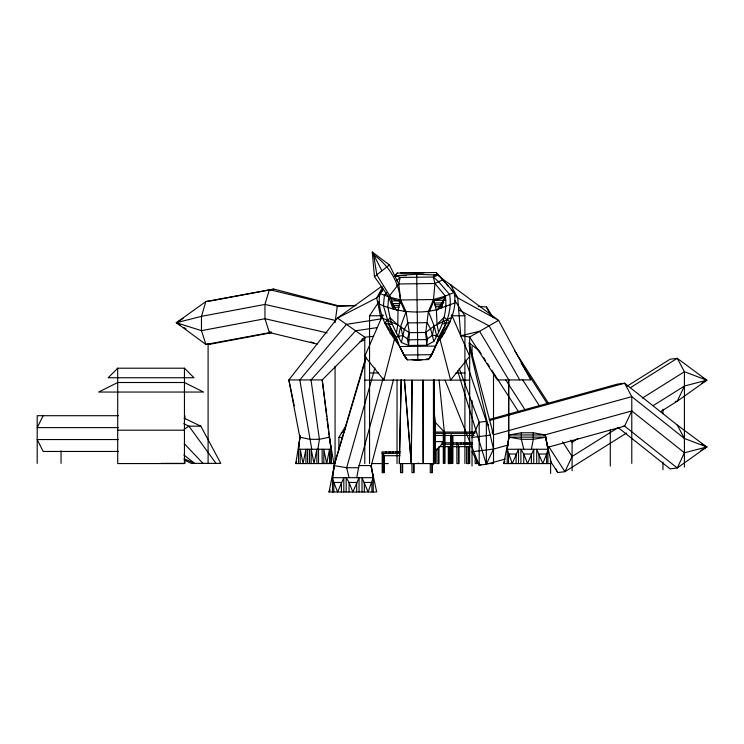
<?xml version="1.0" encoding="UTF-8"?>
<svg xmlns="http://www.w3.org/2000/svg" width="744" height="744" viewBox="0 0 744 744"><rect width="100%" height="100%" fill="white"/><g stroke="black" fill="none" stroke-linecap="round" stroke-linejoin="round"><path stroke-width="1.12" d="M416.677 273.773L416.677 272.778L417.7 345.365M411.962 380.258L411.274 463.568L404.373 380.258M412.157 380.258L411.274 463.568L404.485 379.635M386.573 292.606L384.434 295.219L383.43 305.542L388.814 324.468L393.529 335.042L404.671 356.506L407.545 359.863L428.181 359.594C434.496 353.539 434.57 343.235 441.508 337.637C449.562 324.347 457.644 308.332 454.073 292.439L436.096 272.518L397.268 273.039L395.157 275.671L400.207 277.466L433.306 277.019L434.942 283.492L445.368 296.103C447.628 312.341 441.843 327.602 433.864 341.357L426.731 345.244L408.67 345.486L401.416 342.519L396.413 332.94L397.761 324.933L398.031 310.304L400.653 299.981L398.756 283.976L389.41 264.929L372.27 252.011L374.455 276.675L388.666 296.856L392.944 308.825M433.919 379.319L435.11 463.568L399.351 463.568L401.137 379.886M399.351 463.568L401.258 379.952M409.321 332.68L408.67 345.486L407.349 339.069L409.321 332.68L406.066 311.68L400.653 299.981L388.666 296.856L379.84 293.424C376.631 312.117 387.373 330.392 398.468 344.435L395.966 336.865L388.814 324.468L384.788 322.673L390.191 317.967L397.761 324.933L409.321 332.68L425.745 332.466L434.171 325.965L451.543 317.446M425.745 332.466L427.577 338.808L426.731 345.244L425.745 332.466L428.395 311.383L433.482 299.544L434.942 283.492L443.145 279.67L436.096 272.518M299.395 442.513L298.539 449.264L298.539 463.568M299.813 439.137L300.213 436.003L295.768 463.568L333.907 463.568L329.146 436.105M332.503 491.989L332.503 477.685L334.093 465.558L366.178 358.124M507.203 463.568L507.203 449.264L508.794 437.137L508.794 379.924L479.582 331.312L460.759 335.786L457.755 297.888L450.604 284.775L440.411 277.493M441.508 337.637L441.806 335.432M317.883 449.264L319.409 439.313L311.02 379.924L355.604 330.792L377.264 327.602M335.07 322.645L337.283 306.044L355.79 305.459M343.812 491.989L343.812 477.685L337.609 491.989L333.796 482.456L332.503 477.685L334.754 463.382L365.853 357.148M518.512 463.568L518.512 449.264L512.309 463.568L507.203 449.264L508.44 441.387M508.794 439.137L509.454 434.961L521.367 432.776L533.29 432.776L545.212 434.961L547.937 449.264L547.937 463.568M356.683 477.685L358.589 467.734L383.188 378.092M531.383 449.264L533.29 439.313L533.29 432.776M401.416 342.519L404.336 329.267L407.684 322.924L427.093 322.663L430.609 328.913L433.864 341.357M403.936 311.215L406.066 311.68L400.681 326.411L402.746 335.674L408.726 339.813L426.526 339.571L432.357 335.284L434.171 325.965L428.395 311.383C411.367 313.243 394.274 311.011 378.743 303.757M370.986 465.586L376.706 491.989L329.025 491.989L334.754 463.382L334.093 465.558L346.667 467.734L358.589 467.734M503.725 463.568L509.454 434.961L545.212 434.961L551.406 463.568L503.725 463.568L504.869 461.578M400.681 326.411L398.468 336.093L402.746 335.674M373.237 491.989L373.237 477.685L371.303 465.558L393.576 379.384M394.766 338.055L383.858 380.128L364.783 356.292L382.834 314.786M371.73 469.808L373.237 477.685L368.122 491.989L362.012 477.685L362.012 491.989M545.212 434.961L547.937 449.264L546.635 454.026L542.822 463.568L536.712 449.264L536.712 463.568M374.939 367.927L346.667 467.734L349.057 477.685M438.597 332.373L437.035 324.403L444.177 317.251L449.888 321.799L445.916 323.714L439.109 336.297L436.812 343.933C443.991 328.616 452.91 311.699 449.534 294.354L438.514 281.595L433.306 277.019L438.3 275.103L416.705 274.229L395.157 275.671L406.503 275.522M508.794 437.137L546.003 437.137L533.29 439.313L521.367 439.313L508.794 437.137L509.454 434.961M444.884 332.512L439.109 336.297L435.64 346.062L430.943 356.153M441.025 308.183L445.368 296.103L454.073 292.439L451.171 289.872M429.567 311.15L433.854 300.874L444.912 297.377M295.768 463.568L296.707 461.513M508.013 445.079L493.514 449.078L472.031 451.748L479.192 465.158L486.353 464.265L493.514 449.078L469.148 345.514M618.004 427.688L572.099 456.481L564.938 471.677L557.777 472.57L550.235 460.871M489.226 419.477L617.455 384.109L624.616 383.216L677.263 425.066L706.8 446.967L684.424 452.78L631.777 410.939L624.616 426.126L547.677 447.349M627.127 386.164L670.102 359.203L677.263 358.31L706.8 380.212L684.424 386.034L677.263 401.221L660.663 411.637M684.424 452.78L677.263 467.976L670.102 468.86L618.366 427.735M43.161 415.701L37.2 427.623L118.24 427.623M338.901 449.878L338.901 437.342L346.332 425.075M437.463 342.063L441.49 334.409L449.888 321.799M382.76 286.793L376.706 297.888L337.451 318.079L288.849 379.924L299.813 437.137L298.539 449.264L331.201 449.264L331.201 463.568M344.956 429.586L343.328 432.571L341.282 432.571M329.025 491.989L330.169 489.998M437.36 310.155L445.005 297.73M369.554 463.568L369.554 315.763L379.087 301.459M428.181 359.594L431.492 354.674L435.64 346.062L399.714 346.537L395.966 336.865L390.07 333.238M383.365 289.072L379.84 293.424L382.649 290.774M396.812 280.6L400.207 277.466L398.756 283.976L388.666 296.856L387.847 307.337L391.074 321.966L388.814 324.468L392.246 324.421M394.264 276.163L397.268 273.039M117.701 368.206L108.168 377.747L193.989 377.747L184.456 368.206L117.701 368.206L117.701 463.568L184.456 463.568L184.456 368.206M380.11 294.819L376.706 297.888L381.049 318.888L346.434 324.365L299.813 379.924L311.783 449.264M374.455 276.675L389.41 264.929M384.434 295.219L386.229 293.815M396.961 285.38L398.756 283.976L434.942 283.492M271.523 332.689L210.301 344.184L205.893 344.444L176.356 322.729L205.893 301.534L273.792 289.1L339.497 306.044L355.725 305.579M381.077 286.775L337.451 318.079L364.783 337.218L373.469 336.316M701.843 444.122L706.8 446.967L677.263 467.976L624.616 426.126L622.57 426.377M180.234 325.184L176.356 322.729L183.145 318.386M184.196 429.186L188.93 426.173L200.843 426.173L220.791 463.382L191.255 463.382L184.187 459.904M630.382 387.717L677.263 358.31L684.424 371.73L684.424 467.083M577.958 438.504L572.099 442.178L572.099 470.785M642.425 398.068L684.424 371.73L706.8 380.212L677.263 401.221L675.217 401.481M653.167 405.638L684.424 386.034M626.476 433.082L564.938 471.677L548.588 446.335M701.843 383.169L706.8 380.212L702.829 377.943M700.848 450.511L706.8 446.967L684.424 438.476L631.777 396.636L624.616 383.216L489.701 420.434M455.44 302.734L436.375 309.802L428.395 311.383M361.984 339.245L365.211 337.971M360.087 341.663L364.43 340.129M400.653 299.981L433.482 299.544L445.368 296.103M491.979 431.901L493.514 434.775L631.777 396.636L631.777 463.382M543.697 435.24L631.777 410.939M445.098 380.333L479.192 465.158L481.424 464.544M457.7 370.996L486.353 464.265L505.306 459.039M327.155 332.856L264.957 318.73L201.475 330.652L176.356 322.729L201.475 316.349L264.957 304.426L335.07 320.348M364.783 463.568L364.783 337.218L322.226 379.924L329.583 437.137L319.409 439.313L309.876 439.313L299.813 437.137L299.813 435.017M176.356 322.729L178.607 322.264M210.301 301.022L273.792 289.1M209.203 301.153L205.893 301.534L201.475 316.349L201.475 330.652L205.893 344.444L271.579 332.27L269.272 332.177M412.148 359.705L417.868 360.477L422.425 359.743M425.847 359.185L429.269 358.636L431.492 354.674L404.094 355.037L399.714 346.537L404.671 356.506M490.445 435.156L472.031 437.444L479.192 422.248L459.16 368.327M205.893 344.444L210.301 344.184M339.497 306.044L337.283 306.044L269.375 289.611L264.957 304.426L264.957 318.73L269.375 332.522L271.579 332.391M433.752 275.159L438.3 275.103M391.511 300.967L399.64 300.864M433.296 300.418L444.893 300.26M391.521 303.58L399.658 303.478M434.524 303.013L443.815 302.882M392.72 305.421L399.695 305.328M434.543 304.863L442.68 304.761M393.483 307.263L399.119 307.188M435.407 306.705L442.252 306.621M442.494 323.752L445.916 323.714L443.61 321.269M395.966 336.865L399.379 336.827M435.705 336.344L439.109 336.297M400.542 272.853L423.903 272.853M369.554 315.763L383.327 315.763M451.134 315.763L464.907 315.763L464.907 463.568M369.554 372.977L378.529 372.977M455.933 372.977L464.907 372.977M364.783 380.128L469.678 380.128M118.408 415.701L37.2 415.701L37.2 463.382M117.701 430.19L184.456 430.19M435.426 432.069L475.611 432.069M434.319 433.343L474.812 433.343M434.282 435.473L443.294 435.473M443.973 435.473L474.095 435.473M338.901 437.342L342.742 437.342M118.24 439.546L37.2 439.546L43.161 451.459L118.408 451.459M435.426 441.611L444.345 441.611L435.426 451.143L435.426 422.536L434.18 412.223M441.815 442.82L472.533 442.82M441.238 444.252L472.533 444.252M472.514 446.642L438.997 446.642L438.997 463.568L436.849 463.568L436.849 448.892M507.203 449.264L547.937 449.264M400.328 451.887L382.025 451.887L382.025 453.31L400.039 453.31M383.746 455.7L400.049 455.7M417.458 463.298L419.188 463.298M476.411 463.298L478.727 463.298M510.124 463.298L511.853 463.298M161.067 463.382L184.912 463.382L184.912 459.978M322.831 463.382L335.321 463.382M374.632 463.382L375.274 463.382M372.009 463.568L388.266 463.568M488.157 463.568L488.817 463.568M490.603 463.568L492.751 463.568M358.589 465.558L371.303 465.558M332.503 477.685L373.237 477.685M478.299 306.435L486.353 306.937L493.272 317.651M432.357 335.284L436.635 335.581L434.171 325.965M704.549 446.66L706.8 446.967M460.759 335.786L469.678 337.032L498.582 320.348L530.723 379.924L497.355 379.924L469.678 337.032L469.678 463.568M269.375 332.522L317.242 344.109M310.546 341.933L313.894 342.807M404.857 311.466L400.319 301.311L391.028 298.679M383.021 318.358L397.761 324.933M184.084 458.797L194.742 463.382L183.824 454.965M184.159 418.193L200.843 426.173M183.712 423.68L188.93 426.173L216.02 463.382M438.886 276.21L440.727 277.094L444.903 282.199M458.713 309.904L489.087 325.835L519.758 379.924M184.112 327.639L186.056 328.867M469.185 342.947L479.192 350.731L481.08 353.66M454.352 294.819L457.755 297.888L498.582 320.348L450.604 284.775L452.724 287.426M184.261 443.647L203 463.382M435.426 422.536L444.345 432.069L444.345 463.298M446.298 283.91L448.39 286.459M407.545 359.863L404.094 355.037L406.429 358.943M384.788 322.673L393.529 335.042L397.752 342.593M454.863 300.557L464.907 315.763M514.643 350.796L548.588 403.425M521.172 363.23L546.952 403.192M570.843 440.234L572.099 442.178L571.076 440.262M522.437 379.487L539.409 405.806M562.669 441.862L572.099 456.481M505.846 380.054L525.329 410.269M483.591 357.557L485.479 360.477M487.366 363.407L489.254 366.327M491.765 370.224L518.801 412.139M392.004 303.087L396.831 310.704M677.263 425.066L684.424 438.476M486.353 306.937L490.956 315.558M555.731 468.729L557.777 472.57M488.399 425.196L486.353 421.364L465.558 360.189M372.27 252.011L381.932 270.807M391.074 321.966L396.413 332.94M451.608 314.74L469.678 356.292L450.604 380.128L439.964 339.069M400.319 301.311C399.612 282.515 388.935 265.58 373.665 254.718L376.817 274.824L390.647 297.377L393.846 309.086M433.482 299.544L436.375 309.802L437.035 324.403M469.083 343.142L493.514 434.775M523.757 449.264L521.367 439.313L521.367 432.776M294.243 405.759L288.849 379.924L322.226 379.924L326.709 416.612M370.903 465.474L371.303 467.558M329.267 437.044L331.127 449.264L331.127 463.568M329.583 437.137L331.127 449.264M326.988 418.909L328.253 429.223M328.532 431.52L328.95 434.961M439.072 380.091L444.345 432.069M433.873 380.258L435.11 463.568M416.705 274.229L416.724 275.382M417.672 346.304L417.868 360.477M433.715 300.083L433.743 302.297M662.941 409.219L662.941 413.785M662.941 462.052L662.941 469.752M610.294 429.567L610.294 466.051M550.616 463.549L550.616 473.454M546.635 463.568L546.635 454.026L539.009 454.026L539.009 463.568M533.764 463.568L533.764 449.264L527.57 463.568L523.757 454.026L520.893 449.264L520.893 463.568M531.383 463.568L531.383 454.026L523.757 454.026L523.757 463.568M516.122 463.568L516.122 454.026L508.496 454.026L508.496 463.568M508.552 379.924L508.552 437.137M493.514 372.632L493.514 463.382M486.353 464.265L486.353 421.364L479.192 422.248L479.192 465.158M477.36 461.308L477.36 463.568L475.211 463.568L475.211 456.797M476.774 460.155L476.774 463.568M472.031 346.527L472.031 354.581M472.031 400.616L472.031 466.051M470.599 442.82L470.599 444.252M470.422 442.82L470.422 444.252M470.348 442.82L470.348 444.252M468.767 446.53L468.767 463.568L466.618 463.568L466.618 446.642M468.181 446.642L468.181 463.568M467.678 442.82L467.678 444.252M467.502 442.82L467.502 444.252M467.306 442.82L467.306 444.252M467.12 442.82L467.12 444.252M464.647 442.82L464.647 444.252M464.182 442.82L464.182 444.252M464.005 442.82L464.005 444.252M461.057 442.82L461.057 444.252M460.815 442.82L460.88 444.252M459.048 446.642L459.048 463.568L456.89 463.568L456.89 444.252M458.453 444.252L458.453 463.568M456.732 442.82L456.732 444.252M452.901 435.473L452.901 463.298L450.585 463.298L450.585 435.473M452.315 435.473L452.315 463.298M452.222 435.473L452.222 463.298M451.636 435.473L451.636 463.298M451.171 434.496L451.171 463.298M450.455 446.642L450.455 463.568L448.297 463.568L448.297 446.642M449.86 446.642L449.86 463.568M448.892 446.53L448.892 463.568M445.024 433.343L445.024 463.298L443.294 463.298L443.294 433.343M438.402 447.665L438.402 463.568M433.445 380.165L433.445 464.33M432.431 463.54L432.431 472.626L430.274 472.626L430.274 463.596M431.836 463.596L431.836 472.626M414.11 463.596L414.11 472.626L411.953 472.626L411.953 463.596M413.515 463.596L413.515 472.626M402.653 463.596L402.653 472.626L400.505 472.626L400.505 463.596M402.067 463.54L402.067 472.626M400.3 300.539L400.3 302.771M398.003 451.887L398.077 453.31M397.901 451.887L397.901 453.31M397.826 451.887L397.826 453.31M397.036 379.933L397.036 463.568M395.892 451.887L395.892 453.31M395.715 451.887L395.715 453.31M395.641 451.887L395.641 453.31M392.972 451.887L392.972 453.31M392.795 451.887L392.795 453.31M392.59 451.887L392.59 453.31M392.413 451.887L392.413 453.31M390.116 451.887L390.116 453.31M389.94 451.887L389.94 453.31M389.475 451.887L389.475 453.31M389.298 451.887L389.298 453.31M386.285 451.887L386.35 453.31M386.099 451.887L386.173 453.31M384.341 455.7L384.341 472.626L382.184 472.626L382.184 453.31M383.746 453.31L383.746 472.626M382.779 453.31L382.779 472.626M371.935 491.989L371.935 482.456L364.309 482.456L364.309 491.989M359.064 491.989L359.064 477.685L352.87 491.989L349.057 482.456L346.192 477.685L346.192 491.989M356.683 491.989L356.683 482.456L349.057 482.456L349.057 491.989M341.422 491.989L341.422 482.456L333.796 482.456L333.796 491.989M335.07 366.29L335.07 463.382M329.536 463.568L329.536 449.264L326.672 463.568L323.817 449.264L323.817 463.568M322.152 449.264L322.152 463.568M318.544 449.264L318.544 463.568M316.879 463.568L316.879 449.264L314.014 463.568L311.159 449.264L311.159 463.568M309.495 449.264L309.495 463.568M307.588 449.264L307.588 463.568M305.923 463.568L305.923 449.264L303.068 463.568L300.204 449.264L300.204 463.568M208.097 344.184L208.097 463.382M184.912 415.701L184.912 418.956M61.036 450.892L61.036 463.382M117.701 382.509L98.636 392.051L203.521 392.051L184.456 382.509L117.701 382.509M423.187 463.568L423.011 380.258L423.187 463.568"/></g></svg>
